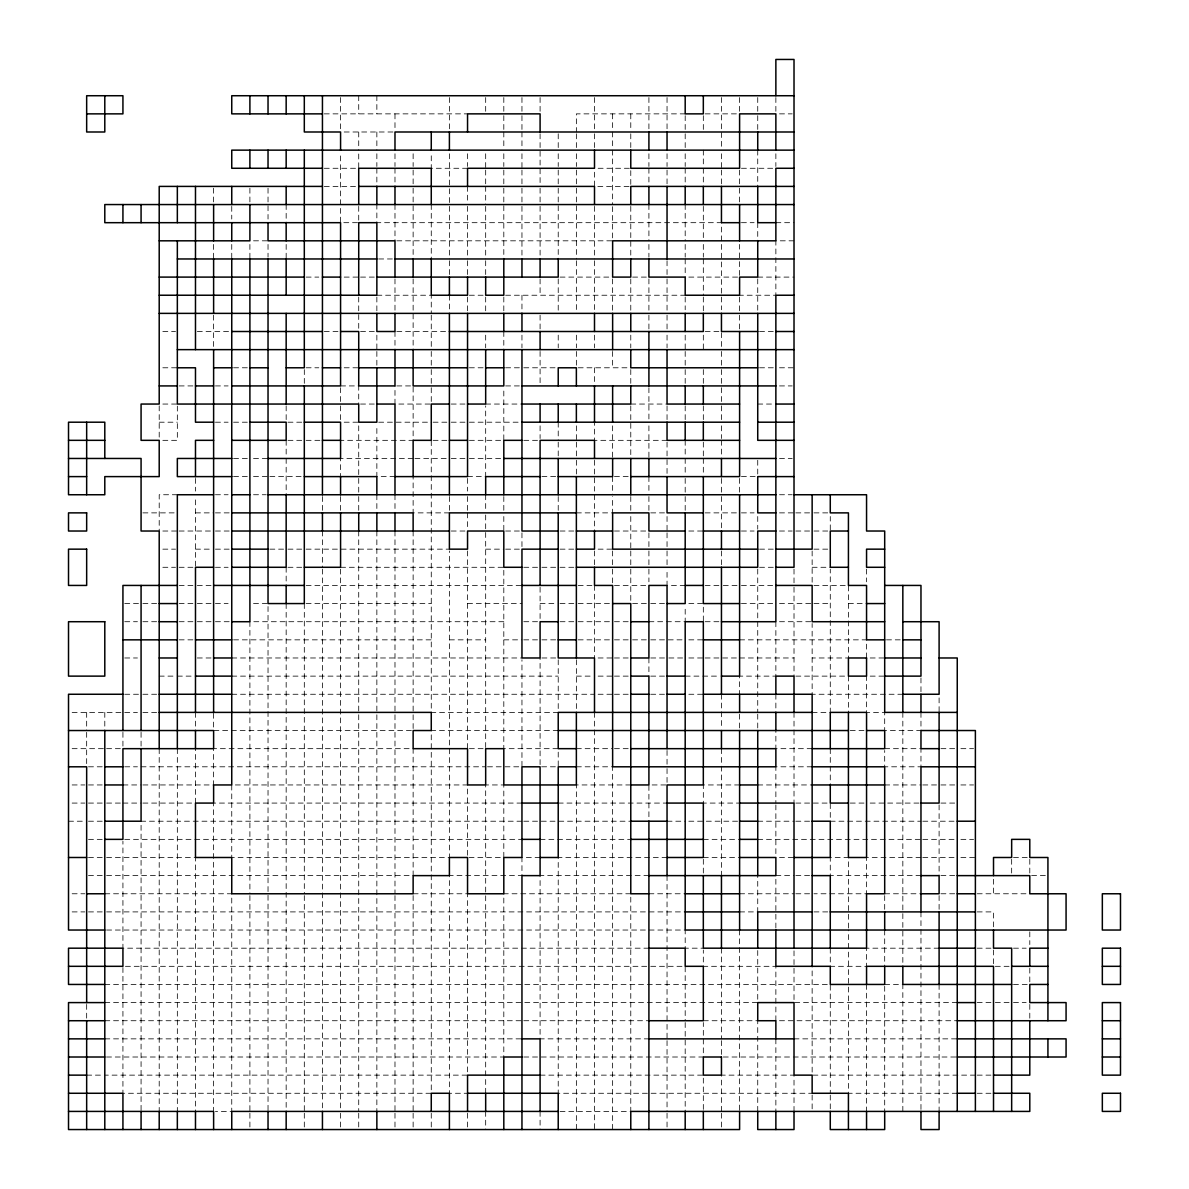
<?xml version="1.0" encoding="UTF-8"?>
<svg xmlns="http://www.w3.org/2000/svg" width="1189" height="1189" viewBox="0 0 1189 1189"><rect width="100%" height="100%" fill="white"/><g stroke="black" fill="none" stroke-linecap="round" stroke-linejoin="round"><path stroke-width="0.75" stroke-dasharray="5 3.75" d="M324.255 113.862L467.545 113.862M685.191 113.862L576.368 113.862L576.368 131.994M705.136 113.862L737.789 113.862M779.494 113.862L792.201 113.862M344.201 131.994L394.986 131.994M324.255 168.273L358.721 168.273L358.721 153.767M467.545 168.273L431.265 168.273L431.265 153.767M598.126 168.273L630.779 168.273L630.779 186.405L594.5 186.405L594.5 170.086M741.416 168.273L775.867 168.273M324.255 186.405L358.721 186.405M741.416 222.685L754.108 222.685M775.867 222.685L794.014 222.685M253.525 240.817L268.03 240.817M396.799 240.817L612.632 240.817L612.632 206.366M794.014 240.817L775.867 240.817L775.867 295.229L739.603 295.229M378.667 258.964L394.986 258.964M306.123 277.096L318.815 277.096M344.201 277.096L358.721 277.096M360.535 277.096L376.854 277.096M560.034 277.096L612.632 277.096M632.593 277.096L648.912 277.096M688.817 277.096L739.603 277.096L739.603 244.444M757.735 277.096L794.014 277.096M376.854 295.229L431.265 295.229L431.265 313.376M469.358 295.229L485.677 295.229M505.622 295.229L685.191 295.229M162.834 331.508L175.526 331.508M197.3 331.508L231.751 331.508M324.255 331.508L340.574 331.508M360.535 331.508L376.854 331.508M396.799 331.508L449.397 331.508M705.136 331.508L721.455 331.508L721.455 349.64M759.548 331.508L775.867 331.508M162.834 367.787L177.339 367.787M233.564 367.787L248.085 367.787M306.123 367.787L318.815 367.787M344.201 367.787L358.721 367.787M469.358 367.787L485.677 367.787M505.622 367.787L521.956 367.787M523.769 367.787L556.407 367.787M578.181 367.787L630.779 367.787M759.548 367.787L774.054 367.787M779.494 367.787L794.014 367.787M179.153 385.92L195.486 385.92M215.432 385.92L228.125 385.92M340.574 385.92L358.721 385.92L358.721 404.052M396.799 385.92L413.133 385.92L413.133 440.331L340.574 440.331M505.622 385.92L521.956 385.92M779.494 385.92L792.201 385.92M162.834 404.052L177.339 404.052M360.535 404.052L376.854 404.052M451.211 404.052L467.545 404.052M485.677 404.052L521.956 404.052M630.779 404.052L667.044 404.052M757.735 404.052L774.054 404.052M159.207 422.199L177.339 422.199M215.432 422.199L228.125 422.199M233.564 422.199L249.898 422.199M287.976 422.199L304.31 422.199M344.201 422.199L358.721 422.199M378.667 422.199L431.265 422.199M433.078 422.199L449.397 422.199M451.211 422.199L467.545 422.199M469.358 422.199L521.956 422.199M162.834 440.331L177.339 440.331L177.339 405.865M287.976 440.331L304.31 440.331M306.123 440.331L322.442 440.331M433.078 440.331L449.397 440.331M469.358 440.331L503.809 440.331L503.809 387.733M523.769 440.331L540.088 440.331M667.044 440.331L594.5 440.331L594.5 422.199M233.564 458.464L249.898 458.464M253.525 458.464L268.03 458.464M413.133 458.464L340.574 458.464L340.574 476.611M414.946 458.464L449.397 458.464M451.211 458.464L467.545 458.464M469.358 458.464L503.809 458.464M779.494 458.464L792.201 458.464M233.564 476.611L248.085 476.611M253.525 476.611L268.03 476.611M269.844 476.611L304.31 476.611M394.986 476.611L376.854 476.611L376.854 425.825M467.545 476.611L485.677 476.611L485.677 405.865M541.902 476.611L558.221 476.611M614.445 476.611L630.779 476.611M741.416 476.611L757.735 476.611M177.339 494.743L159.207 494.743L159.207 531.022M215.432 494.743L228.125 494.743M253.525 494.743L266.217 494.743M779.494 494.743L792.201 494.743M142.888 512.875L175.526 512.875M195.486 512.875L213.619 512.875M215.432 512.875L231.751 512.875M449.397 512.875L413.133 512.875L413.133 476.611M576.368 512.875L612.632 512.875L612.632 496.556M650.725 512.875L667.044 512.875M705.136 512.875L739.603 512.875M741.416 512.875L754.108 512.875M779.494 512.875L794.014 512.875M795.827 512.875L812.146 512.875M813.96 512.875L830.279 512.875M162.834 531.022L177.339 531.022M179.153 531.022L213.619 531.022M215.432 531.022L231.751 531.022M451.211 531.022L467.545 531.022M505.622 531.022L520.143 531.022M560.034 531.022L576.368 531.022M614.445 531.022L648.912 531.022M688.817 531.022L703.323 531.022M741.416 531.022L754.108 531.022M779.494 531.022L792.201 531.022M795.827 531.022L810.333 531.022M813.96 531.022L830.279 531.022L830.279 516.516M162.834 549.155L175.526 549.155M195.486 549.155L211.805 549.155M215.432 549.155L231.751 549.155M269.844 549.155L286.163 549.155M287.976 549.155L304.31 549.155M306.123 549.155L449.397 549.155M485.677 549.155L503.809 549.155M505.622 549.155L521.956 549.155M560.034 549.155L576.368 549.155M598.126 549.155L612.632 549.155M759.548 549.155L775.867 549.155M813.96 549.155L830.279 549.155M162.834 567.287L175.526 567.287M179.153 567.287L195.486 567.287L195.486 496.556M215.432 567.287L228.125 567.287M287.976 567.287L304.31 567.287M340.574 567.287L503.809 567.287L503.809 748.669L558.221 748.669L558.221 766.801L540.088 766.801L540.088 657.978M523.769 567.287L540.088 567.287M541.902 567.287L558.221 567.287M560.034 567.287L576.368 567.287M759.548 567.287L775.867 567.287M812.146 567.287L830.279 567.287M179.153 585.434L193.673 585.434M197.3 585.434L213.619 585.434M306.123 585.434L521.956 585.434M578.181 585.434L592.687 585.434M614.445 585.434L648.912 585.434M685.191 585.434L667.044 585.434L667.044 569.115M705.136 585.434L721.455 585.434M723.269 585.434L739.603 585.434M741.416 585.434L775.867 585.434M813.96 585.434L848.426 585.434L848.426 657.978L812.146 657.978M124.741 603.566L141.075 603.566M142.888 603.566L157.394 603.566M179.153 603.566L195.486 603.566M197.3 603.566L211.805 603.566M215.432 603.566L228.125 603.566M253.525 603.566L268.03 603.566L268.03 1111.418M306.123 603.566L431.265 603.566M467.545 603.566L521.956 603.566M540.088 603.566L556.407 603.566M560.034 603.566L576.368 603.566M578.181 603.566L612.632 603.566M632.593 603.566L648.912 603.566M650.725 603.566L667.044 603.566M688.817 603.566L703.323 603.566M741.416 603.566L775.867 603.566M779.494 603.566L812.146 603.566M813.96 603.566L830.279 603.566M848.426 603.566L866.558 603.566M124.741 621.713L137.434 621.713M142.888 621.713L159.207 621.713M179.153 621.713L195.486 621.713M197.3 621.713L211.805 621.713M215.432 621.713L231.751 621.713M503.809 621.713L249.898 621.713L249.898 893.771M523.769 621.713L538.275 621.713M560.034 621.713L574.555 621.713M578.181 621.713L612.632 621.713M614.445 621.713L630.779 621.713M648.912 621.713L685.191 621.713L685.191 607.193M705.136 621.713L721.455 621.713M779.494 621.713L812.146 621.713M179.153 639.845L195.486 639.845M233.564 639.845L431.265 639.845M449.397 639.845L485.677 639.845M503.809 639.845L521.956 639.845M523.769 639.845L540.088 639.845M541.902 639.845L558.221 639.845M578.181 639.845L610.819 639.845M614.445 639.845L630.779 639.845M632.593 639.845L648.912 639.845M650.725 639.845L685.191 639.845M688.817 639.845L703.323 639.845M739.603 639.845L866.558 639.845L866.558 657.978M886.504 639.845L901.024 639.845M124.741 657.978L137.434 657.978M197.3 657.978L211.805 657.978M231.751 657.978L521.956 657.978M541.902 657.978L558.221 657.978M598.126 657.978L612.632 657.978M614.445 657.978L628.966 657.978M650.725 657.978L667.044 657.978M668.857 657.978L685.191 657.978M688.817 657.978L703.323 657.978M705.136 657.978L737.789 657.978M739.603 657.978L794.014 657.978M870.185 657.978L884.69 657.978M159.207 676.125L175.526 676.125M177.339 676.125L193.673 676.125M231.751 676.125L558.221 676.125M576.368 676.125L592.687 676.125M598.126 676.125L612.632 676.125M614.445 676.125L630.779 676.125M650.725 676.125L667.044 676.125M685.191 676.125L719.642 676.125M795.827 676.125L848.426 676.125L848.426 712.389M870.185 676.125L884.69 676.125M124.741 694.257L141.075 694.257M142.888 694.257L157.394 694.257M231.751 694.257L594.5 694.257M598.126 694.257L612.632 694.257M614.445 694.257L630.779 694.257M650.725 694.257L667.044 694.257M688.817 694.257L703.323 694.257M902.837 694.257L812.146 694.257L812.146 623.526M72.143 712.389L121.115 712.389M124.741 712.389L137.434 712.389M142.888 712.389L157.394 712.389M812.146 712.389L830.279 712.389L830.279 569.115M558.221 730.536L431.265 730.536L431.265 1093.271L122.928 1093.271L122.928 966.315L648.912 966.315M850.239 730.536L866.558 730.536M72.143 748.669L104.795 748.669M106.609 748.669L121.115 748.669M469.358 748.669L485.677 748.669L485.677 512.875M576.368 748.669L612.632 748.669M614.445 748.669L630.779 748.669M812.146 748.669L775.867 748.669L775.867 730.536M884.69 748.669L920.97 748.669L920.97 766.801L884.69 766.801L884.69 750.482M940.915 748.669L957.249 748.669M960.875 748.669L973.568 748.669M88.476 766.801L102.982 766.801M124.741 766.801L137.434 766.801M141.075 766.801L485.677 766.801M487.49 766.801L521.956 766.801L521.956 659.791M576.368 766.801L612.632 766.801L612.632 1129.55M812.146 766.801L775.867 766.801L775.867 803.08M72.143 784.948L84.835 784.948M88.476 784.948L104.795 784.948M122.928 784.948L141.075 784.948M142.888 784.948L213.619 784.948L213.619 748.669L413.133 748.669L413.133 875.624L104.795 875.624M630.779 784.948L576.368 784.948L576.368 1129.55M739.603 784.948L703.323 784.948L703.323 803.08L739.603 803.08M757.735 784.948L812.146 784.948M884.69 784.948L920.97 784.948M922.783 784.948L939.102 784.948M940.915 784.948L957.249 784.948M960.875 784.948L973.568 784.948M72.143 803.08L84.835 803.08M88.476 803.08L104.795 803.08M106.609 803.08L121.115 803.08M122.928 803.08L141.075 803.08M142.888 803.08L195.486 803.08L195.486 748.669M521.956 803.08L213.619 803.08L213.619 1111.418M558.221 803.08L667.044 803.08M795.827 803.08L830.279 803.08L830.279 821.213L920.97 821.213M850.239 803.08L866.558 803.08M870.185 803.08L920.97 803.08M940.915 803.08L957.249 803.08M68.516 821.213L84.835 821.213M88.476 821.213L104.795 821.213M521.956 821.213L141.075 821.213L141.075 1111.418M523.769 821.213L630.779 821.213M667.044 821.213L685.191 821.213M688.817 821.213L739.603 821.213M757.735 821.213L794.014 821.213M795.827 821.213L812.146 821.213M922.783 821.213L957.249 821.213M88.476 839.36L102.982 839.36M124.741 839.36L521.956 839.36M540.088 839.36L630.779 839.36M703.323 839.36L739.603 839.36M757.735 839.36L920.97 839.36M922.783 839.36L957.249 839.36M960.875 839.36L973.568 839.36M88.476 857.492L104.795 857.492M106.609 857.492L195.486 857.492L195.486 1111.418M540.088 857.492L521.956 857.492L521.956 875.624L449.397 875.624L449.397 1093.271L467.545 1093.271M667.044 857.492L558.221 857.492L558.221 1093.271L812.146 1093.271M703.323 857.492L739.603 857.492M779.494 857.492L794.014 857.492M920.97 857.492L866.558 857.492L866.558 893.771L813.96 893.771M922.783 857.492L957.249 857.492M960.875 857.492L975.381 857.492M1013.474 857.492L1029.793 857.492M88.476 875.624L102.982 875.624M648.912 875.624L540.088 875.624L540.088 1038.859L648.912 1038.859M775.867 875.624L794.014 875.624M795.827 875.624L812.146 875.624M920.97 875.624L830.279 875.624L830.279 857.492L848.426 857.492L848.426 928.223M940.915 875.624L957.249 875.624M1031.606 875.624L1046.112 875.624M72.143 893.771L84.835 893.771M104.795 893.771L231.751 893.771L231.751 1111.418L215.432 1111.418M413.133 893.771L467.545 893.771L467.545 1075.138L104.795 1075.138M630.779 893.771L503.809 893.771L503.809 1057.006L104.795 1057.006M648.912 893.771L685.191 893.771M739.603 893.771L794.014 893.771M795.827 893.771L812.146 893.771M884.69 893.771L920.97 893.771M940.915 893.771L957.249 893.771M977.195 893.771L1029.793 893.771M72.143 911.904L84.835 911.904M88.476 911.904L102.982 911.904M106.609 911.904L685.191 911.904M739.603 911.904L757.735 911.904L757.735 875.624M813.96 911.904L830.279 911.904M977.195 911.904L993.514 911.904L993.514 928.223M106.609 930.036L685.191 930.036L685.191 948.183L703.323 948.183M648.912 948.183L122.928 948.183L122.928 841.173M939.102 948.183L866.558 948.183L866.558 966.315L830.279 966.315L830.279 948.183M977.195 948.183L993.514 948.183M1013.474 948.183L1026.166 948.183M650.725 966.315L685.191 966.315L685.191 1020.727M995.327 966.315L1011.661 966.315M104.795 984.447L830.279 984.447L830.279 1093.271M884.69 984.447L902.837 984.447L902.837 1111.418M1013.474 984.447L1029.793 984.447M104.795 1002.595L757.735 1002.595L757.735 948.183M957.249 1002.595L794.014 1002.595L794.014 948.183M977.195 1002.595L991.7 1002.595M995.327 1002.595L1009.847 1002.595M1013.474 1002.595L1026.166 1002.595M104.795 1020.727L521.956 1020.727M523.769 1020.727L648.912 1020.727M703.323 1020.727L757.735 1020.727L757.735 1111.418M779.494 1020.727L957.249 1020.727M104.795 1038.859L521.956 1038.859M794.014 1038.859L957.249 1038.859M523.769 1057.006L703.323 1057.006L703.323 1022.54M723.269 1057.006L957.249 1057.006M86.663 1075.138L102.982 1075.138M540.088 1075.138L703.323 1075.138L703.323 1111.418M975.381 1075.138L812.146 1075.138L812.146 966.315M977.195 1075.138L993.514 1075.138M957.249 1093.271L848.426 1093.271L848.426 930.036M977.195 1093.271L991.7 1093.271M560.034 1111.418L630.779 1111.418L630.779 895.585M1029.793 859.305L1029.793 875.624M1029.793 931.849L1029.793 944.556M1029.793 968.128L1029.793 982.634M1029.793 1004.408L1029.793 1018.914M1011.661 859.305L1011.661 875.624M993.514 879.251L993.514 893.771M993.514 949.996L993.514 966.315M939.102 697.884L939.102 712.389M939.102 804.894L939.102 875.624M939.102 895.585L939.102 911.904M939.102 984.447L939.102 1111.418M920.97 677.938L920.97 692.444M920.97 712.389L920.97 730.536L884.69 730.536L884.69 712.389L866.558 712.389L866.558 676.125M920.97 911.904L920.97 1111.418M902.837 712.389L902.837 966.315M884.69 895.585L884.69 911.904M884.69 930.036L884.69 966.315M884.69 986.261L884.69 1111.418M866.558 569.115L866.558 581.807M866.558 984.447L866.558 1111.418M830.279 748.669L830.279 784.948M830.279 1095.084L830.279 1111.418M812.146 550.968L812.146 585.434M812.146 1095.084L812.146 1109.605M794.014 569.115L794.014 585.434M794.014 587.247L794.014 676.125M794.014 712.389L794.014 803.08M794.014 1111.418L794.014 1075.138L721.455 1075.138L721.455 1111.418M775.867 97.543L775.867 112.048M775.867 153.767L775.867 166.46M775.867 621.713L775.867 676.125L739.603 676.125L739.603 694.257M775.867 694.257L775.867 712.389M775.867 804.894L775.867 857.492M775.867 879.251L775.867 930.036M775.867 1020.727L775.867 966.315L703.323 966.315L703.323 949.996M775.867 1038.859L775.867 1111.418M757.735 97.543L757.735 112.048M757.735 115.675L757.735 130.181M757.735 150.141L757.735 186.405M757.735 222.685L757.735 240.817M757.735 278.91L757.735 313.376M757.735 460.277L757.735 474.797M757.735 516.516L757.735 529.209M757.735 569.115L757.735 712.389M757.735 714.203L757.735 728.723M739.603 97.543L739.603 112.048M739.603 170.086L739.603 186.405M739.603 188.219L739.603 204.553M739.603 297.042L739.603 313.376M739.603 315.189L739.603 331.508M739.603 478.424L739.603 494.743M739.603 714.203L739.603 728.723M739.603 930.036L739.603 1111.418M721.455 97.543L721.455 148.328M721.455 153.767L721.455 168.273M721.455 170.086L721.455 184.592M721.455 240.817L721.455 222.685L376.854 222.685L376.854 204.553M721.455 244.444L721.455 295.229M721.455 297.042L721.455 309.749M721.455 351.454L721.455 367.787M721.455 369.601L721.455 384.106M721.455 387.733L721.455 404.052M721.455 405.865L721.455 420.386M721.455 425.825L721.455 438.518M721.455 440.331L721.455 456.65M721.455 478.424L721.455 494.743M721.455 496.556L721.455 531.022M721.455 550.968L721.455 565.474M721.455 694.257L721.455 728.723M721.455 748.669L721.455 875.624M721.455 948.183L721.455 1038.859M721.455 1040.672L721.455 1057.006M721.455 1113.231L721.455 1129.55M703.323 115.675L703.323 131.994M703.323 150.141L703.323 166.46M703.323 168.273L703.323 184.592M703.323 206.366L703.323 240.817M703.323 244.444L703.323 257.151M703.323 258.964L703.323 295.229M703.323 297.042L703.323 313.376M703.323 335.135L703.323 349.64M703.323 369.601L703.323 385.92M703.323 405.865L703.323 420.386M703.323 442.145L703.323 456.65M703.323 458.464L703.323 474.797M703.323 607.193L703.323 621.713M703.323 859.305L703.323 875.624M685.191 115.675L685.191 130.181M685.191 133.807L685.191 148.328M685.191 153.767L685.191 166.46M685.191 168.273L685.191 186.405M685.191 204.553L685.191 240.817M685.191 244.444L685.191 257.151M685.191 258.964L685.191 277.096M685.191 297.042L685.191 309.749M685.191 335.135L685.191 349.64M685.191 351.454L685.191 367.787M685.191 369.601L685.191 385.92M685.191 405.865L685.191 420.386M685.191 440.331L685.191 456.65M685.191 458.464L685.191 474.797M685.191 478.424L685.191 494.743M685.191 496.556L685.191 512.875M685.191 1022.54L685.191 1111.418M667.044 97.543L667.044 130.181M667.044 153.767L667.044 166.46M667.044 170.086L667.044 184.592M667.044 260.777L667.044 277.096M667.044 278.91L667.044 313.376M667.044 315.189L667.044 331.508M667.044 335.135L667.044 347.827M667.044 405.865L667.044 420.386M667.044 442.145L667.044 474.797M667.044 516.516L667.044 531.022M667.044 532.835L667.044 549.155M667.044 550.968L667.044 567.287M667.044 750.482L667.044 766.801M667.044 768.614L667.044 784.948L648.912 784.948L648.912 821.213M667.044 875.624L667.044 1038.859M667.044 1040.672L667.044 1111.418M667.044 1113.231L667.044 1129.55M648.912 97.543L648.912 130.181M648.912 153.767L648.912 166.46M648.912 168.273L648.912 184.592M648.912 204.553L648.912 240.817M648.912 244.444L648.912 257.151M648.912 278.91L648.912 313.376M648.912 315.189L648.912 331.508M648.912 387.733L648.912 422.199M648.912 425.825L648.912 458.464M648.912 476.611L648.912 491.116M648.912 496.556L648.912 512.875M648.912 532.835L648.912 549.155M648.912 550.968L648.912 567.287M648.912 569.115L648.912 581.807M648.912 657.978L648.912 676.125M630.779 113.862L630.779 130.181M630.779 133.807L630.779 148.328M630.779 206.366L630.779 258.964M630.779 278.91L630.779 313.376M630.779 335.135L630.779 347.827M630.779 369.601L630.779 385.92M630.779 405.865L630.779 458.464M630.779 496.556L630.779 512.875M630.779 516.516L630.779 549.155M630.779 550.968L630.779 567.287M630.779 569.115L630.779 603.566M612.632 113.862L612.632 130.181M612.632 131.994L612.632 148.328M612.632 150.141L612.632 204.553M612.632 278.91L612.632 313.376M612.632 351.454L612.632 367.787M612.632 425.825L612.632 458.464M612.632 476.611L612.632 494.743M612.632 550.968L612.632 567.287M612.632 569.115L612.632 585.434M594.5 97.543L594.5 131.994M594.5 133.807L594.5 150.141M594.5 206.366L594.5 258.964M594.5 260.777L594.5 313.376M594.5 335.135L594.5 347.827M594.5 367.787L594.5 384.106M594.5 460.277L594.5 491.116M594.5 494.743L594.5 531.022M594.5 550.968L594.5 567.287M594.5 585.434L594.5 657.978M594.5 712.389L594.5 1129.55M576.368 133.807L576.368 150.141M576.368 153.767L576.368 166.46M576.368 170.086L576.368 186.405M576.368 188.219L576.368 258.964M576.368 260.777L576.368 313.376M576.368 335.135L576.368 347.827M576.368 351.454L576.368 367.787M576.368 425.825L576.368 440.331M576.368 442.145L576.368 456.65M576.368 460.277L576.368 476.611M576.368 659.791L576.368 712.389M558.221 133.807L558.221 148.328M558.221 153.767L558.221 166.46M558.221 170.086L558.221 184.592M558.221 188.219L558.221 258.964M558.221 278.91L558.221 313.376M558.221 335.135L558.221 347.827M558.221 422.199L558.221 440.331M558.221 442.145L558.221 456.65M558.221 496.556L558.221 511.062M558.221 659.791L558.221 712.389L431.265 712.389L431.265 440.331M540.088 97.543L540.088 113.862M540.088 133.807L540.088 184.592M540.088 188.219L540.088 204.553M540.088 206.366L540.088 258.964M540.088 278.91L540.088 295.229M540.088 315.189L540.088 329.695M540.088 351.454L540.088 385.92M540.088 425.825L540.088 438.518M540.088 587.247L540.088 621.713M540.088 1111.418L540.088 1129.55M521.956 97.543L521.956 113.862M521.956 115.675L521.956 130.181M521.956 131.994L521.956 150.141M521.956 153.767L521.956 168.273M521.956 170.086L521.956 184.592M521.956 188.219L521.956 204.553M521.956 206.366L521.956 258.964M521.956 295.229L521.956 313.376M521.956 335.135L521.956 347.827M521.956 532.835L521.956 547.341M503.809 97.543L503.809 113.862M503.809 115.675L503.809 130.181M503.809 131.994L503.809 148.328M503.809 153.767L503.809 166.46M503.809 170.086L503.809 186.405M503.809 188.219L503.809 258.964M503.809 297.042L503.809 313.376M503.809 331.508L503.809 349.64M503.809 496.556L503.809 512.875M503.809 516.516L503.809 531.022M485.677 97.543L485.677 112.048M485.677 153.767L485.677 168.273M485.677 170.086L485.677 184.592M485.677 186.405L485.677 204.553M485.677 206.366L485.677 258.964M485.677 260.777L485.677 275.283M485.677 297.042L485.677 313.376M485.677 335.135L485.677 347.827M485.677 494.743L485.677 511.062M485.677 1093.271L485.677 784.948L503.809 784.948L503.809 857.492L467.545 857.492L467.545 784.948L231.751 784.948L231.751 857.492L449.397 857.492L449.397 550.968M485.677 1111.418L485.677 1129.55M467.545 153.767L467.545 166.46M467.545 186.405L467.545 202.739M467.545 206.366L467.545 258.964M467.545 260.777L467.545 277.096M467.545 297.042L467.545 313.376M467.545 478.424L467.545 491.116M467.545 496.556L467.545 511.062M467.545 512.875L467.545 529.209M467.545 550.968L467.545 748.669M467.545 1113.231L467.545 1129.55M449.397 97.543L449.397 131.994M449.397 153.767L449.397 204.553M449.397 206.366L449.397 258.964M449.397 260.777L449.397 275.283M449.397 295.229L449.397 309.749M449.397 496.556L449.397 511.062M431.265 204.553L431.265 258.964M431.265 315.189L431.265 349.64M431.265 351.454L431.265 367.787M431.265 369.601L431.265 385.92M431.265 387.733L431.265 404.052L394.986 404.052L394.986 385.92M431.265 1113.231L431.265 1127.737M413.133 153.767L413.133 166.46M413.133 170.086L413.133 184.592M413.133 188.219L413.133 258.964M413.133 278.91L413.133 349.64M413.133 531.022L413.133 730.536L213.619 730.536L213.619 712.389M413.133 895.585L413.133 1111.418M413.133 1113.231L413.133 1129.55M394.986 113.862L394.986 130.181M394.986 153.767L394.986 166.46M394.986 168.273L394.986 186.405M394.986 204.553L394.986 240.817M394.986 278.91L394.986 313.376M394.986 331.508L394.986 349.64M394.986 494.743L394.986 512.875M394.986 531.022L394.986 893.771M394.986 895.585L394.986 1111.418M394.986 1113.231L394.986 1129.55M376.854 95.729L376.854 113.862M376.854 131.994L376.854 150.141M376.854 153.767L376.854 166.46M376.854 168.273L376.854 186.405M376.854 297.042L376.854 313.376M376.854 335.135L376.854 349.64M376.854 351.454L376.854 367.787M376.854 494.743L376.854 512.875M376.854 531.022L376.854 1111.418M358.721 95.729L358.721 113.862M358.721 131.994L358.721 150.141M358.721 206.366L358.721 222.685L340.574 222.685L340.574 153.767M358.721 297.042L358.721 331.508M358.721 425.825L358.721 476.611M358.721 478.424L358.721 494.743M358.721 496.556L358.721 512.875M358.721 531.022L358.721 1111.418M358.721 1113.231L358.721 1129.55M340.574 97.543L340.574 131.994M340.574 387.733L340.574 404.052M340.574 405.865L340.574 422.199M340.574 496.556L340.574 512.875M340.574 569.115L340.574 1111.418M340.574 1113.231L340.574 1129.55M322.442 496.556L322.442 511.062M322.442 531.022L322.442 567.287M322.442 569.115L322.442 1111.418M304.31 369.601L304.31 384.106M304.31 603.566L304.31 893.771M304.31 895.585L304.31 1111.418M304.31 1113.231L304.31 1129.55M286.163 204.553L286.163 222.685M286.163 244.444L286.163 258.964M286.163 405.865L286.163 422.199M286.163 440.331L286.163 456.65M286.163 458.464L286.163 494.743M286.163 567.287L286.163 585.434M286.163 603.566L286.163 1111.418M268.03 188.219L268.03 219.058M268.03 244.444L268.03 257.151M249.898 188.219L249.898 204.553M249.898 244.444L249.898 258.964M249.898 895.585L249.898 1111.418M249.898 1113.231L249.898 1129.55M231.751 206.366L231.751 219.058M231.751 244.444L231.751 258.964M213.619 188.219L213.619 204.553M213.619 244.444L213.619 258.964M213.619 315.189L213.619 349.64M195.486 478.424L195.486 491.116M195.486 712.389L195.486 730.536M177.339 748.669L177.339 1111.418M159.207 405.865L159.207 440.331M159.207 748.669L159.207 1111.418M141.075 732.35L141.075 748.669M122.928 732.35L122.928 748.669M104.795 712.389L104.795 730.536M86.663 712.389L86.663 730.536M86.663 732.35L86.663 766.801M86.663 1004.408L86.663 1020.727"/><path stroke-width="1.5" d="M794.014 95.729L231.751 95.729L231.751 113.862L322.442 113.862M86.663 113.862L122.928 113.862L122.928 95.729L86.663 95.729L86.663 131.994L104.795 131.994L104.795 95.729M794.014 131.994L394.986 131.994L394.986 150.141M794.014 150.141L231.751 150.141L231.751 168.273L322.442 168.273M794.014 168.273L775.867 168.273L775.867 240.817L612.632 240.817L612.632 277.096L630.779 277.096L630.779 258.964M322.442 186.405L159.207 186.405L159.207 404.052L141.075 404.052L141.075 440.331L159.207 440.331L159.207 476.611L104.795 476.611L104.795 494.743L68.516 494.743L68.516 422.199L104.795 422.199L104.795 458.464M358.721 186.405L594.5 186.405L594.5 204.553M794.014 186.405L630.779 186.405L630.779 204.553M794.014 204.553L104.795 204.553L104.795 222.685L340.574 222.685L340.574 385.92L231.751 385.92M739.603 222.685L721.455 222.685L721.455 186.405M775.867 222.685L757.735 222.685L757.735 186.405M159.207 240.817L249.898 240.817L249.898 204.553M177.339 258.964L376.854 258.964M394.986 258.964L794.014 258.964M159.207 277.096L304.31 277.096M322.442 277.096L340.574 277.096M376.854 277.096L558.221 277.096L558.221 258.964M159.207 295.229L376.854 295.229L376.854 222.685L358.721 222.685L358.721 295.229M794.014 295.229L775.867 295.229L775.867 621.713L721.455 621.713M159.207 313.376L794.014 313.376M231.751 331.508L322.442 331.508M340.574 331.508L358.721 331.508L358.721 385.92L394.986 385.92L394.986 349.64M449.397 331.508L703.323 331.508L703.323 313.376M757.735 331.508L721.455 331.508L721.455 313.376M775.867 331.508L794.014 331.508M177.339 349.64L794.014 349.64M177.339 367.787L195.486 367.787L195.486 422.199L213.619 422.199M213.619 367.787L231.751 367.787M249.898 367.787L268.03 367.787M286.163 367.787L304.31 367.787L304.31 150.141M322.442 367.787L340.574 367.787M358.721 367.787L467.545 367.787M485.677 367.787L503.809 367.787M757.735 367.787L630.779 367.787L630.779 349.64M159.207 385.92L177.339 385.92M195.486 385.92L213.619 385.92M521.956 385.92L775.867 385.92M376.854 404.052L394.986 404.052L394.986 494.743M449.397 404.052L431.265 404.052L431.265 440.331L413.133 440.331L413.133 476.611M467.545 404.052L485.677 404.052L485.677 349.64M521.956 404.052L630.779 404.052L630.779 385.92M739.603 404.052L667.044 404.052L667.044 349.64M775.867 404.052L794.014 404.052M249.898 422.199L286.163 422.199L286.163 440.331L231.751 440.331M304.31 422.199L340.574 422.199L340.574 458.464L268.03 458.464M521.956 422.199L739.603 422.199M757.735 422.199L794.014 422.199M68.516 440.331L104.795 440.331M213.619 440.331L195.486 440.331L195.486 476.611M322.442 440.331L340.574 440.331M449.397 440.331L467.545 440.331M521.956 440.331L503.809 440.331L503.809 494.743M739.603 440.331L667.044 440.331L667.044 422.199M794.014 440.331L757.735 440.331L757.735 313.376M68.516 458.464L141.075 458.464L141.075 531.022L159.207 531.022L159.207 748.669M231.751 458.464L177.339 458.464L177.339 476.611L231.751 476.611M503.809 458.464L775.867 458.464M68.516 476.611L86.663 476.611M304.31 476.611L376.854 476.611L376.854 494.743M394.986 476.611L467.545 476.611L467.545 313.376M540.088 476.611L485.677 476.611L485.677 494.743M558.221 476.611L612.632 476.611L612.632 458.464M630.779 476.611L739.603 476.611L739.603 331.508M794.014 476.611L757.735 476.611L757.735 512.875L775.867 512.875M213.619 494.743L177.339 494.743L177.339 748.669M231.751 494.743L249.898 494.743M268.03 494.743L775.867 494.743M794.014 494.743L866.558 494.743L866.558 531.022L884.69 531.022L884.69 712.389L957.249 712.389M231.751 512.875L413.133 512.875L413.133 531.022M576.368 512.875L449.397 512.875L449.397 549.155L467.545 549.155L467.545 531.022L503.809 531.022L503.809 567.287L521.956 567.287M703.323 512.875L667.044 512.875L667.044 476.611M231.751 531.022L449.397 531.022M558.221 531.022L521.956 531.022L521.956 349.64M576.368 531.022L612.632 531.022M685.191 531.022L648.912 531.022L648.912 512.875L612.632 512.875L612.632 549.155L757.735 549.155M703.323 531.022L739.603 531.022M775.867 531.022L757.735 531.022L757.735 567.287L576.368 567.287M848.426 531.022L830.279 531.022L830.279 567.287L848.426 567.287M231.751 549.155L268.03 549.155M558.221 549.155L521.956 549.155L521.956 657.978L540.088 657.978L540.088 621.713L558.221 621.713M576.368 549.155L594.5 549.155L594.5 531.022M775.867 549.155L812.146 549.155L812.146 494.743M884.69 549.155L866.558 549.155L866.558 567.287L884.69 567.287M213.619 567.287L195.486 567.287L195.486 712.389M231.751 567.287L286.163 567.287L286.163 494.743M304.31 567.287L340.574 567.287L340.574 512.875M775.867 567.287L794.014 567.287L794.014 59.45L775.867 59.45L775.867 95.729M177.339 585.434L122.928 585.434L122.928 730.536M213.619 585.434L304.31 585.434M521.956 585.434L576.368 585.434M685.191 585.434L703.323 585.434M775.867 585.434L812.146 585.434L812.146 621.713L884.69 621.713M884.69 585.434L920.97 585.434L920.97 676.125L884.69 676.125M159.207 603.566L177.339 603.566M612.632 603.566L630.779 603.566L630.779 893.771L648.912 893.771M667.044 603.566L685.191 603.566L685.191 512.875M739.603 603.566L703.323 603.566L703.323 476.611M866.558 603.566L884.69 603.566M159.207 621.713L177.339 621.713M231.751 621.713L249.898 621.713L249.898 258.964M630.779 621.713L648.912 621.713M902.837 621.713L939.102 621.713L939.102 694.257L902.837 694.257M122.928 639.845L177.339 639.845M195.486 639.845L231.751 639.845M558.221 639.845L576.368 639.845M703.323 639.845L739.603 639.845M884.69 639.845L866.558 639.845L866.558 585.434L848.426 585.434L848.426 512.875L830.279 512.875L830.279 494.743M902.837 639.845L920.97 639.845M159.207 657.978L177.339 657.978M213.619 657.978L231.751 657.978M630.779 657.978L648.912 657.978L648.912 585.434L667.044 585.434L667.044 748.669M884.69 657.978L920.97 657.978M939.102 657.978L957.249 657.978L957.249 1111.418M195.486 676.125L231.751 676.125M630.779 676.125L648.912 676.125L648.912 784.948L630.779 784.948M667.044 676.125L685.191 676.125M721.455 676.125L739.603 676.125L739.603 494.743M122.928 694.257L68.516 694.257L68.516 930.036L104.795 930.036M159.207 694.257L231.751 694.257M630.779 694.257L648.912 694.257M667.044 694.257L685.191 694.257M703.323 694.257L812.146 694.257L812.146 966.315M159.207 712.389L431.265 712.389L431.265 730.536L413.133 730.536L413.133 748.669L467.545 748.669L467.545 784.948L485.677 784.948L485.677 748.669L503.809 748.669L503.809 784.948L576.368 784.948L576.368 712.389M812.146 712.389L558.221 712.389L558.221 748.669L576.368 748.669M68.516 730.536L213.619 730.536L213.619 748.669L122.928 748.669L122.928 839.36L104.795 839.36M558.221 730.536L848.426 730.536M866.558 730.536L884.69 730.536L884.69 748.669L812.146 748.669M630.779 748.669L775.867 748.669L775.867 766.801L612.632 766.801L612.632 585.434L594.5 585.434L594.5 567.287M939.102 748.669L920.97 748.669L920.97 730.536L975.381 730.536L975.381 1111.418M68.516 766.801L86.663 766.801L86.663 1002.595M104.795 766.801L122.928 766.801M576.368 766.801L558.221 766.801L558.221 857.492L540.088 857.492M812.146 766.801L884.69 766.801L884.69 893.771L866.558 893.771L866.558 948.183L703.323 948.183L703.323 875.624M975.381 766.801L920.97 766.801L920.97 911.904M104.795 784.948L122.928 784.948M739.603 784.948L757.735 784.948M812.146 784.948L884.69 784.948M521.956 803.08L558.221 803.08M667.044 803.08L703.323 803.08L703.323 857.492L667.044 857.492M739.603 803.08L794.014 803.08L794.014 948.183M848.426 803.08L830.279 803.08L830.279 784.948M920.97 803.08L939.102 803.08L939.102 712.389M104.795 821.213L141.075 821.213L141.075 748.669M630.779 821.213L667.044 821.213M739.603 821.213L757.735 821.213M812.146 821.213L830.279 821.213L830.279 857.492L794.014 857.492M957.249 821.213L975.381 821.213M521.956 839.36L540.088 839.36M630.779 839.36L703.323 839.36M739.603 839.36L757.735 839.36M68.516 857.492L86.663 857.492M739.603 857.492L775.867 857.492L775.867 875.624L648.912 875.624M812.146 875.624L830.279 875.624L830.279 948.183M920.97 875.624L939.102 875.624L939.102 893.771L920.97 893.771M957.249 875.624L1029.793 875.624L1029.793 893.771L1066.072 893.771L1066.072 930.036L685.191 930.036L685.191 621.713L703.323 621.713L703.323 784.948L667.044 784.948L667.044 875.624M86.663 893.771L104.795 893.771M685.191 893.771L739.603 893.771M957.249 893.771L975.381 893.771M685.191 911.904L739.603 911.904M812.146 911.904L757.735 911.904L757.735 948.183M830.279 911.904L975.381 911.904M648.912 948.183L685.191 948.183L685.191 966.315L703.323 966.315L703.323 1020.727L648.912 1020.727M939.102 948.183L975.381 948.183M1047.925 948.183L1029.793 948.183L1029.793 966.315M68.516 966.315L122.928 966.315L122.928 948.183L68.516 948.183L68.516 984.447L104.795 984.447M1011.661 966.315L1047.925 966.315M1102.337 966.315L1120.484 966.315M1011.661 984.447L902.837 984.447L902.837 966.315M1047.925 984.447L1029.793 984.447L1029.793 1002.595L1066.072 1002.595L1066.072 1020.727L957.249 1020.727M104.795 1002.595L68.516 1002.595L68.516 1129.55L739.603 1129.55L739.603 1111.418M957.249 1002.595L975.381 1002.595M68.516 1020.727L104.795 1020.727M1102.337 1020.727L1120.484 1020.727M68.516 1038.859L104.795 1038.859M521.956 1038.859L540.088 1038.859L540.088 1111.418M648.912 1038.859L794.014 1038.859M957.249 1038.859L1066.072 1038.859L1066.072 1057.006L957.249 1057.006M1102.337 1038.859L1120.484 1038.859M68.516 1057.006L104.795 1057.006M521.956 1057.006L503.809 1057.006L503.809 1129.55M1102.337 1057.006L1120.484 1057.006M68.516 1075.138L86.663 1075.138M540.088 1075.138L467.545 1075.138L467.545 1111.418M993.514 1075.138L1029.793 1075.138L1029.793 1020.727M68.516 1093.271L122.928 1093.271L122.928 1129.55M467.545 1093.271L558.221 1093.271L558.221 1129.55M957.249 1093.271L975.381 1093.271M993.514 1093.271L1029.793 1093.271L1029.793 1111.418L630.779 1111.418L630.779 1129.55M68.516 1111.418L213.619 1111.418L213.619 1129.55M558.221 1111.418L231.751 1111.418L231.751 1129.55M1047.925 1020.727L1047.925 857.492L1029.793 857.492L1029.793 839.36L1011.661 839.36L1011.661 857.492L993.514 857.492L993.514 875.624M1047.925 1038.859L1047.925 1057.006M1011.661 1111.418L1011.661 948.183L993.514 948.183L993.514 930.036M993.514 1111.418L993.514 966.315L866.558 966.315L866.558 984.447M939.102 911.904L939.102 984.447M939.102 1111.418L939.102 1129.55L920.97 1129.55L920.97 1111.418M920.97 694.257L920.97 712.389M902.837 585.434L902.837 712.389M884.69 911.904L884.69 930.036M884.69 966.315L884.69 984.447L830.279 984.447L830.279 966.315L775.867 966.315L775.867 930.036M884.69 1111.418L884.69 1129.55L830.279 1129.55L830.279 1111.418M866.558 1111.418L866.558 1129.55M848.426 712.389L848.426 857.492L866.558 857.492L866.558 712.389L830.279 712.389L830.279 748.669M848.426 1129.55L848.426 1093.271L812.146 1093.271L812.146 1075.138L794.014 1075.138L794.014 1002.595L757.735 1002.595L757.735 1020.727L775.867 1020.727L775.867 1038.859M794.014 712.389L794.014 676.125L775.867 676.125L775.867 694.257M794.014 1111.418L794.014 1129.55L757.735 1129.55L757.735 1111.418M775.867 150.141L775.867 113.862L739.603 113.862L739.603 168.273L630.779 168.273L630.779 150.141M775.867 712.389L775.867 730.536M775.867 1111.418L775.867 1129.55M757.735 131.994L757.735 150.141M757.735 240.817L757.735 277.096L739.603 277.096L739.603 295.229L685.191 295.229L685.191 277.096L648.912 277.096L648.912 258.964M757.735 730.536L757.735 875.624M739.603 204.553L739.603 240.817M739.603 694.257L739.603 712.389M739.603 730.536L739.603 930.036M721.455 458.464L721.455 476.611M721.455 531.022L721.455 549.155M721.455 567.287L721.455 694.257M721.455 730.536L721.455 748.669M721.455 875.624L721.455 948.183M703.323 95.729L703.323 113.862L685.191 113.862L685.191 95.729M703.323 186.405L703.323 204.553M703.323 385.92L703.323 404.052M703.323 422.199L703.323 440.331M703.323 1111.418L703.323 1129.55M685.191 186.405L685.191 204.553M685.191 313.376L685.191 331.508M685.191 385.92L685.191 404.052M685.191 422.199L685.191 440.331M685.191 1111.418L685.191 1129.55M667.044 131.994L667.044 150.141M667.044 186.405L667.044 258.964M648.912 131.994L648.912 150.141M648.912 186.405L648.912 204.553M648.912 331.508L648.912 385.92M648.912 458.464L648.912 476.611M648.912 821.213L648.912 1129.55M630.779 313.376L630.779 331.508M630.779 458.464L630.779 494.743M612.632 313.376L612.632 349.64M612.632 385.92L612.632 422.199M594.5 150.141L594.5 168.273L467.545 168.273L467.545 186.405M594.5 313.376L594.5 331.508M594.5 385.92L594.5 422.199M594.5 458.464L594.5 440.331L540.088 440.331L540.088 585.434M594.5 712.389L594.5 657.978L558.221 657.978L558.221 512.875M576.368 385.92L576.368 367.787L558.221 367.787L558.221 385.92M576.368 404.052L576.368 422.199M576.368 476.611L576.368 657.978M558.221 404.052L558.221 422.199M558.221 458.464L558.221 494.743M540.088 131.994L540.088 113.862L467.545 113.862L467.545 131.994M540.088 258.964L540.088 277.096M540.088 331.508L540.088 349.64M540.088 404.052L540.088 422.199M521.956 258.964L521.956 277.096M521.956 313.376L521.956 331.508M521.956 1129.55L521.956 875.624L540.088 875.624L540.088 766.801L521.956 766.801L521.956 857.492L503.809 857.492L503.809 893.771L467.545 893.771L467.545 857.492L449.397 857.492L449.397 875.624L413.133 875.624L413.133 893.771L231.751 893.771L231.751 857.492L195.486 857.492L195.486 803.08L213.619 803.08L213.619 784.948L231.751 784.948L231.751 258.964M503.809 258.964L503.809 295.229L485.677 295.229L485.677 277.096M503.809 313.376L503.809 331.508M503.809 349.64L503.809 385.92L413.133 385.92L413.133 349.64M485.677 1093.271L485.677 1111.418M467.545 277.096L467.545 295.229L431.265 295.229L431.265 258.964M449.397 131.994L449.397 150.141M449.397 277.096L449.397 295.229M449.397 313.376L449.397 494.743M449.397 1129.55L449.397 1093.271L431.265 1093.271L431.265 1111.418M431.265 131.994L431.265 150.141M431.265 204.553L431.265 168.273L358.721 168.273L358.721 204.553M413.133 258.964L413.133 277.096M394.986 186.405L394.986 204.553M394.986 277.096L394.986 240.817L268.03 240.817L268.03 222.685M394.986 313.376L394.986 331.508L376.854 331.508L376.854 313.376M394.986 512.875L394.986 531.022M376.854 186.405L376.854 204.553M376.854 367.787L376.854 422.199L358.721 422.199L358.721 404.052L177.339 404.052L177.339 240.817M376.854 512.875L376.854 531.022M376.854 1111.418L376.854 1129.55M358.721 512.875L358.721 531.022M340.574 150.141L340.574 131.994L304.31 131.994L304.31 95.729M340.574 476.611L340.574 494.743M322.442 95.729L322.442 494.743M322.442 512.875L322.442 531.022M322.442 1111.418L322.442 1129.55M304.31 385.92L304.31 603.566L268.03 603.566L268.03 258.964M286.163 95.729L286.163 113.862M286.163 150.141L286.163 168.273M286.163 186.405L286.163 204.553M286.163 222.685L286.163 240.817M286.163 258.964L286.163 295.229M286.163 313.376L286.163 404.052M286.163 585.434L286.163 603.566M286.163 1111.418L286.163 1129.55M268.03 95.729L268.03 113.862M268.03 150.141L268.03 168.273M268.03 1111.418L268.03 1129.55M249.898 95.729L249.898 113.862M249.898 150.141L249.898 168.273M231.751 186.405L231.751 204.553M231.751 222.685L231.751 240.817M213.619 204.553L213.619 240.817M213.619 258.964L213.619 313.376M213.619 349.64L213.619 712.389M195.486 186.405L195.486 349.64M195.486 730.536L195.486 748.669M195.486 1111.418L195.486 1129.55M177.339 186.405L177.339 222.685M177.339 1111.418L177.339 1129.55M159.207 1111.418L159.207 1129.55M141.075 204.553L141.075 222.685M141.075 585.434L141.075 730.536M141.075 1111.418L141.075 1129.55M122.928 204.553L122.928 222.685M104.795 730.536L104.795 1129.55M86.663 422.199L86.663 494.743M86.663 1020.727L86.663 1129.55M86.663 512.875L68.516 512.875L68.516 531.022L86.663 531.022L86.663 512.875M86.663 549.155L68.516 549.155L68.516 585.434L86.663 585.434L86.663 549.155M104.795 621.713L68.516 621.713L68.516 676.125L104.795 676.125L104.795 621.713M866.558 657.978L848.426 657.978L848.426 676.125L866.558 676.125L866.558 657.978M1120.484 893.771L1102.337 893.771L1102.337 930.036L1120.484 930.036L1120.484 893.771M1120.484 948.183L1102.337 948.183L1102.337 984.447L1120.484 984.447L1120.484 948.183M1120.484 1002.595L1102.337 1002.595L1102.337 1075.138L1120.484 1075.138L1120.484 1002.595M721.455 1057.006L703.323 1057.006L703.323 1075.138L721.455 1075.138L721.455 1057.006M1120.484 1093.271L1102.337 1093.271L1102.337 1111.418L1120.484 1111.418L1120.484 1093.271"/></g></svg>
